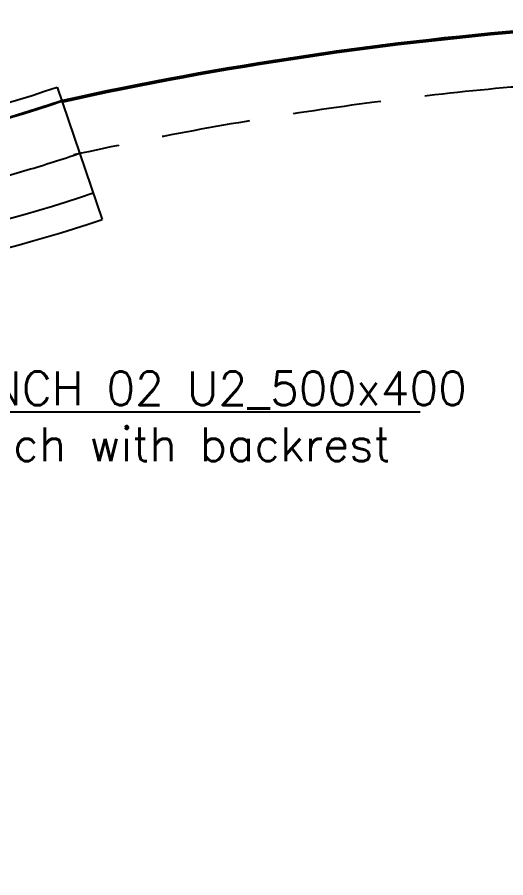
# Model space of a CAD drawing. Header units: millimetres. Extents: x 5046 to 47046, y -5997 to 25762.
# Drawn here: x 30572 to 32322, y 17382 to 20462 of the extents above; entities that cross this region are included whole.
import ezdxf
from ezdxf import colors
from ezdxf.entities.mleader import LeaderData, LeaderLine
from ezdxf.math import Vec2, Vec3

# ---------------------------------------------------------------- set-up
doc = ezdxf.new("R2010")
doc.units = ezdxf.units.MM
doc.linetypes.add('HIDDEN2', pattern=[4.7625, 3.175, -1.5875])
doc.layers.add('DIM', color=3, linetype='Continuous', lineweight=0)
for name, color, linetype in [('L_KS1 550', 40, 'Continuous'), ('L_KS_inderside', 40, 'HIDDEN2'), ('L_U1 Bench radie bak and armrest', 112, 'Continuous'), ('L_U2 Bench radie backrest', 210, 'Continuous')]:
    doc.layers.add(name, color=color, linetype=linetype)
doc.styles.add('Skala 1-50', font='simplex.shx', dxfattribs={"height": 120})

msp = doc.modelspace()

# ---------------------------------------------------------------- linework, layer by layer
at = {"layer": 'L_KS1 550'}
for points in [[(30731.3, 20164.3, -0.07029), (34265.3, 20436.5, -0.054756), (36783.6, 19984.9, 0.153371), (40345.2, 19877.9, -0.991515), (41574.3, 16440.4, -0.114467), (37190.3, 16184.7)], [(30732, 20161.3, -0.070289), (34265.1, 20433.5, -0.054754), (36782.7, 19982, 0.153372), (40346.1, 19875, -0.991512), (41573.4, 16443.3, -0.114465), (37190.8, 16187.7)], [(30732.6, 20158.4, -0.070289), (34264.9, 20430.5, -0.054752), (36781.7, 19979.2, 0.153373), (40347, 19872.2, -0.99151), (41572.5, 16446.1, -0.114462), (37191.3, 16190.6)]]:
    msp.add_lwpolyline(points, format="xyb", dxfattribs=at)
at = {"layer": 'L_KS_inderside', "ltscale": 100}
msp.add_lwpolyline([(30774.5, 19969, -0.070266), (34251.4, 20237, -0.047512), (36728.6, 19811.3, 0.158317), (40404.8, 19686.9, -0.976329), (41535.2, 16597.9, -0.105898), (37222.3, 16382.1, -0.105898)], format="xyb", dxfattribs=at)
at = {"layer": 'L_KS_inderside', "color": 6, "ltscale": 100}
msp.add_lwpolyline([(27720.7, 19974.6, 0.165444), (30795.8, 19974.9, 0.165444)], format="xyb", dxfattribs=at)
at = {"layer": 'L_U1 Bench radie bak and armrest', "color": 4}
msp.add_lwpolyline([(27672.4, 19832.6, 0.165444), (30844.1, 19832.9)], format="xyb", dxfattribs=at)
at = {"layer": 'L_U2 Bench radie backrest'}
for points in [[(27801.1, 20211.3, 0.165444), (30715.2, 20211.6)], [(27784.1, 20161.1, 0.165444), (30732.3, 20161.4)], [(27784.6, 20162.6, 0.165444), (30731.8, 20162.8)], [(27785, 20164, 0.165444), (30731.3, 20164.3)], [(27640.2, 19737.9, 0.165444), (30876.3, 19738.3)]]:
    msp.add_lwpolyline(points, format="xyb", dxfattribs=at)
msp.add_lwpolyline([(30715.2, 20211.6), (30876.3, 19738.3)], dxfattribs=at)

# ---------------------------------------------------------------- leaders
at = {"layer": 'DIM'}
ml = msp.add_multileader_mtext('Standard', dxfattribs=at)
ml.set_content('BENCH 02 U2_500x400\\Pbench with backrest', style='Skala 1-50')
ml.set_leader_properties()
ml.build(insert=Vec2(0, 0))
ml.multileader.update_dxf_attribs({"text_left_attachment_type": 6, "text_right_attachment_type": 3, "dogleg_length": 50, "arrow_head_size": 125})
ctx = ml.context
ctx.base_point, ctx.char_height, ctx.arrow_head_size, ctx.landing_gap_size, ctx.plane_origin = Vec3(30219.9, 19049.5), 120, 125, 50, Vec3(29727, 19492.4)
ctx.left_attachment, ctx.right_attachment = 6, 3
notes = []
notes.append((ctx, [(0, (1, 1, 0), (30169.9, 19049.5), (1, 0), 50, [(0, [(29727, 19492.4)], 0, [])])]))
ctx.mtext.insert, ctx.mtext.flow_direction = Vec3(30269.9, 19193.5), 5
for ctx, leaders in notes:
    for number, flags, end, landing, length, lines in leaders:
        leader = LeaderData()
        leader.index, (leader.has_last_leader_line, leader.has_dogleg_vector, leader.attachment_direction) = number, flags
        leader.last_leader_point, leader.dogleg_vector, leader.dogleg_length = Vec3(end), Vec3(landing), length
        for number, points, colour, breaks in lines:
            line = LeaderLine()
            line.index, line.vertices, line.color, line.breaks = number, Vec3.list(points), colors.encode_raw_color(colour), breaks
            leader.lines.append(line)
        ctx.leaders.append(leader)

doc.saveas('drawing.dxf')
